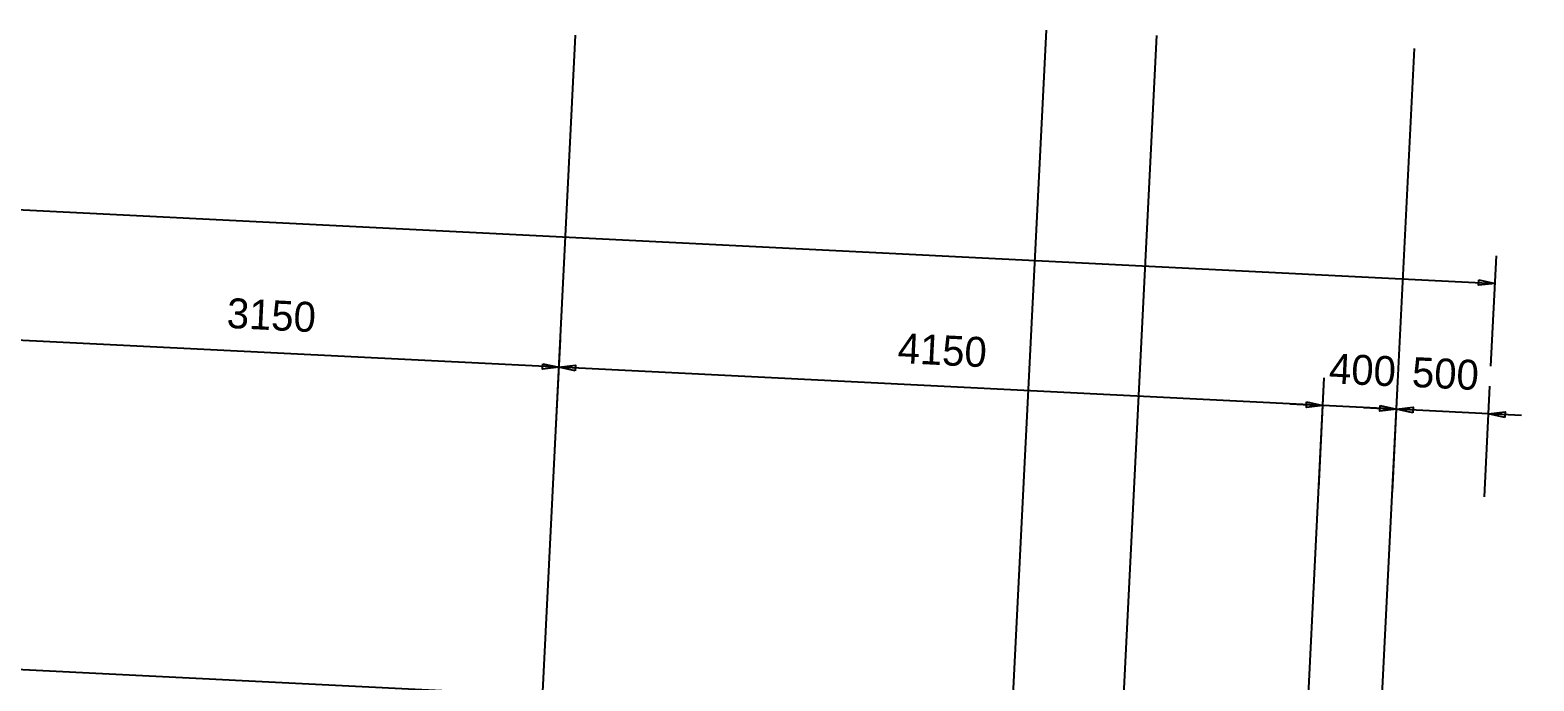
# Model space of a CAD drawing. Extents: x 549999 to 550212, y 1838161 to 1838467.
# Drawn here: x 550125.98 to 550134.13, y 1838319.6 to 1838323.12 of the extents above; entities that cross this region are included whole.
import ezdxf

# ---------------------------------------------------------------- set-up
doc = ezdxf.new("R2010")
doc.units = 0
for name, color, linetype in [('Level 18', 7, 'Continuous'), ('Level 20', 7, 'Continuous'), ('Level 39', 7, 'Continuous')]:
    doc.layers.add(name, color=color, linetype=linetype)

msp = doc.modelspace()

# ---------------------------------------------------------------- linework, layer by layer
at = {"layer": 'Level 18'}
for p, q in [((550130.7901, 1838309.1309), (550131.4897, 1838323.1239)), ((550131.3894, 1838309.1009), (550132.0889, 1838323.0939)), ((550132.7876, 1838309.031), (550133.4872, 1838323.024)), ((550108.4954, 1838320.5304), (550140.9628, 1838318.9072))]:
    msp.add_line(p, q, dxfattribs=at)
at = {"layer": 'Level 20'}
for p, q in [((550112.451, 1838322.8246), (550133.9241, 1838321.7511)), ((550133.9017, 1838321.3017), (550133.9316, 1838321.9009)), ((550128.8451, 1838321.2963), (550125.699, 1838321.4536)), ((550128.8226, 1838320.8469), (550128.8526, 1838321.4461)), ((550128.8226, 1838320.8469), (550128.8526, 1838321.4461)), ((550126.9024, 1838199.3211), (550132.9974, 1838321.2389)), ((550132.9899, 1838321.0891), (550128.8451, 1838321.2963)), ((550132.9675, 1838320.6397), (550132.9974, 1838321.2389)), ((550127.3019, 1838199.3012), (550133.3969, 1838321.2189)), ((550133.367, 1838320.6197), (550133.3969, 1838321.2189)), ((550133.8663, 1838320.5947), (550133.8963, 1838321.1939)), ((550132.8116, 1838321.098), (550132.9899, 1838321.0891)), ((550133.3894, 1838321.0691), (550132.9899, 1838321.0891)), ((550133.2111, 1838321.078), (550133.3894, 1838321.0691)), ((550133.8888, 1838321.0441), (550133.3894, 1838321.0691)), ((550133.5678, 1838321.0602), (550133.3894, 1838321.0691)), ((550134.0672, 1838321.0352), (550133.8888, 1838321.0441))]:
    msp.add_line(p, q, dxfattribs=at)
for points in [[(550133.8357, 1838321.7704), (550133.9241, 1838321.7511), (550133.8342, 1838321.7407)], [(550128.7567, 1838321.3156), (550128.8451, 1838321.2963), (550128.7552, 1838321.2859)], [(550128.9335, 1838321.277), (550128.8451, 1838321.2963), (550128.935, 1838321.3067)], [(550132.9015, 1838321.1084), (550132.9899, 1838321.0891), (550132.9, 1838321.0787)], [(550132.9015, 1838321.1084), (550132.9899, 1838321.0891), (550132.9, 1838321.0787)], [(550133.301, 1838321.0884), (550133.3894, 1838321.0691), (550133.2995, 1838321.0587)], [(550133.4779, 1838321.0498), (550133.3894, 1838321.0691), (550133.4794, 1838321.0795)], [(550133.9772, 1838321.0248), (550133.8888, 1838321.0441), (550133.9787, 1838321.0545)]]:
    msp.add_lwpolyline(points, close=True, dxfattribs=at)
at = {"layer": 'Level 39'}
msp.add_line((550128.7554, 1838319.5014), (550128.9351, 1838323.097), dxfattribs=at)

# ---------------------------------------------------------------- texts
at = {"layer": 'Level 20'}
for s, p in [('3150', (550127.04, 1838321.51)), ('4150', (550130.68, 1838321.32)), ('400', (550133.02, 1838321.21)), ('500', (550133.47, 1838321.19))]:
    msp.add_text(s, height=0.16224, rotation=357.13801, dxfattribs=at).set_placement(p)

doc.saveas('drawing.dxf')
